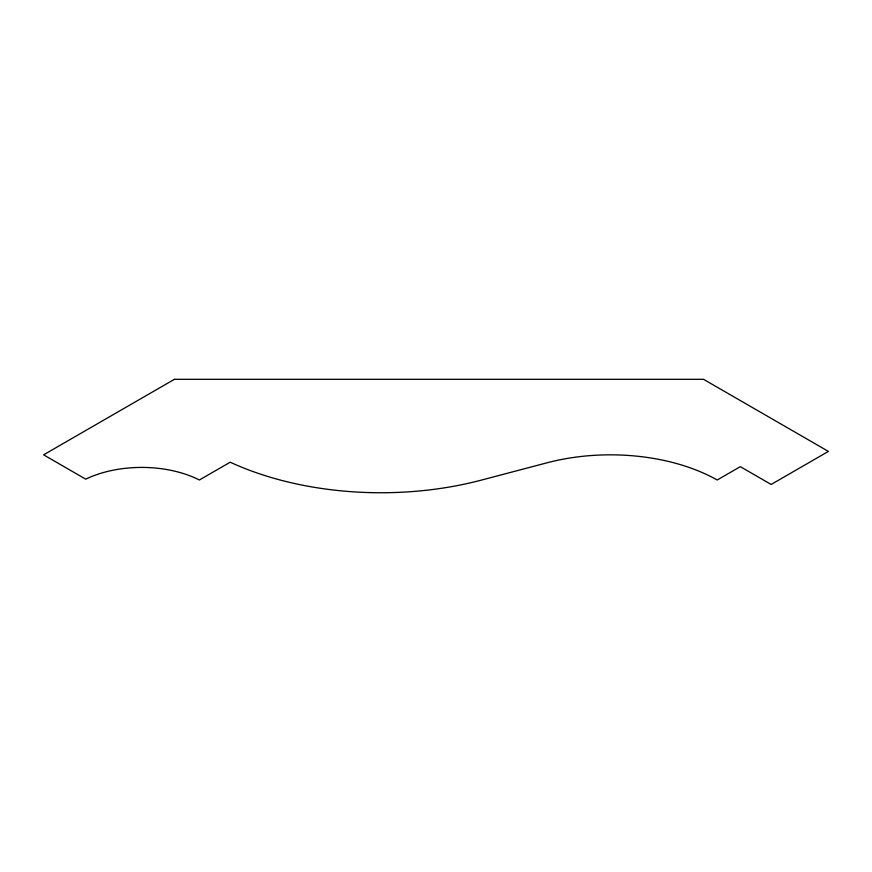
<?xml version="1.0" encoding="UTF-8"?>
<svg xmlns="http://www.w3.org/2000/svg" width="872" height="872" viewBox="0 0 872 872"><rect width="100%" height="100%" fill="white"/><g stroke="black" fill="none" stroke-linecap="round" stroke-linejoin="round"><path stroke-width="1.31" d="M174.4 379.32L43.6 454.835L85.729 479.164A87.2 50.347 0 0 1 199.383 480.003L230.208 462.204A241.195 139.248 0 0 0 481.148 480.167L547.006 462.803A152.6 88.105 0 0 1 717.198 480.003L740.317 466.662L771.153 484.461L828.4 451.402L703.541 379.32L174.4 379.32"/></g></svg>
